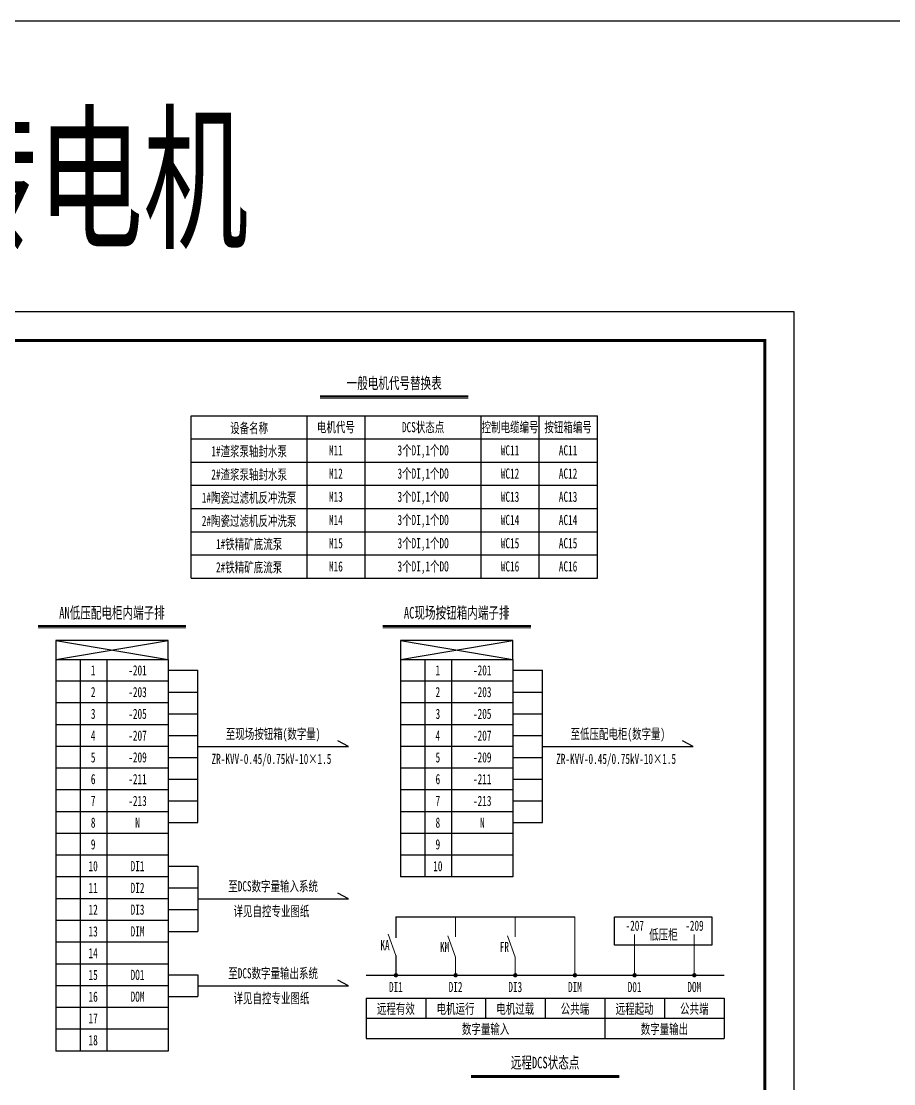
# Model space of a CAD drawing. Header units: millimetres. Extents: x 401220 to 2750366, y -101310 to 943175.
# Drawn here: x 1224527 to 1254591, y 653400 to 690022 of the extents above; entities that cross this region are included whole.
import ezdxf
from ezdxf.enums import TextEntityAlignment as Align

# ---------------------------------------------------------------- set-up
doc = ezdxf.new("R2010")
doc.units = ezdxf.units.MM
doc.linetypes.add('常规', pattern=[20, 10, 0, 10])
doc.layers.add('CAXA0层', color=7, linetype='Continuous', lineweight=25)
doc.layers.add('SW', color=8, linetype='Continuous', lineweight=20)
for name, color, linetype in [('动力平面导线层', 3, '常规'), ('动力平面设备层', 1, 'Continuous'), ('图框', 7, 'Continuous'), ('标注-照明', 7, 'Continuous'), ('照明平面导线层', 3, 'Continuous'), ('照明平面设备层', 1, 'Continuous')]:
    doc.layers.add(name, color=color, linetype=linetype)
doc.styles.add('标准', font='NSimSun.ttf', dxfattribs={"width": 0.667})

msp = doc.modelspace()

# ---------------------------------------------------------------- linework, layer by layer
at = {"color": 3}
msp.add_line((1608777.1, 690021.7), (1079541.3, 690021.7), dxfattribs=at)
at = {"color": 2, "linetype": 'ByBlock', "lineweight": 25}
for p, q in [((1225719.8, 668675.5), (1229586.9, 668024.7)), ((1225719.8, 668024.7), (1229586.9, 668675.5)), ((1225719.8, 668024.7), (1225719.8, 654528.2)), ((1225719.8, 668024.7), (1229586.9, 668024.7)), ((1226555.7, 668024.7), (1226555.7, 654528.2)), ((1227475.1, 668024.7), (1227475.1, 654528.2)), ((1229586.9, 668024.7), (1229586.9, 654528.2)), ((1229586.9, 667274.9), (1225719.8, 667274.9)), ((1229586.9, 666525.1), (1225719.8, 666525.1)), ((1229586.9, 665775.3), (1225719.8, 665775.3)), ((1229586.9, 665025.5), (1225719.8, 665025.5)), ((1229586.9, 664275.6), (1225719.8, 664275.6)), ((1229586.9, 663525.8), (1225719.8, 663525.8)), ((1229586.9, 662776), (1225719.8, 662776)), ((1229586.9, 662026.2), (1225719.8, 662026.2)), ((1229586.9, 661276.4), (1225719.8, 661276.4)), ((1229586.9, 660526.6), (1225719.8, 660526.6)), ((1229586.9, 659776.8), (1225719.8, 659776.8)), ((1229586.9, 659027), (1225719.8, 659027)), ((1229586.9, 658277.2), (1225719.8, 658277.2)), ((1229586.9, 657527.4), (1225719.8, 657527.4)), ((1229586.9, 656777.6), (1225719.8, 656777.6)), ((1229586.9, 656027.8), (1225719.8, 656027.8)), ((1229586.9, 655278), (1225719.8, 655278)), ((1229586.9, 654528.2), (1225719.8, 654528.2))]:
    msp.add_line(p, q, dxfattribs=at)
at = {"color": 3, "linetype": 'ByBlock', "lineweight": 25}
for p, q in [((1237597.7, 668675.5), (1241464.8, 668024.7)), ((1237597.7, 668024.7), (1241464.8, 668675.5)), ((1237597.7, 668024.7), (1237597.7, 660526.6)), ((1237597.7, 668024.7), (1241464.8, 668024.7)), ((1238433.6, 668024.7), (1238433.6, 660526.6)), ((1239353.1, 668024.7), (1239353.1, 660526.6)), ((1241464.8, 668024.7), (1241464.8, 660526.6)), ((1241464.8, 667274.9), (1237597.7, 667274.9)), ((1241464.8, 666525.1), (1237597.7, 666525.1)), ((1241464.8, 665775.3), (1237597.7, 665775.3)), ((1241464.8, 665025.5), (1237597.7, 665025.5)), ((1241464.8, 664275.6), (1237597.7, 664275.6)), ((1241464.8, 663525.8), (1237597.7, 663525.8)), ((1241464.8, 662776), (1237597.7, 662776)), ((1241464.8, 662026.2), (1237597.7, 662026.2)), ((1241464.8, 661276.4), (1237597.7, 661276.4)), ((1241464.8, 660526.6), (1237597.7, 660526.6))]:
    msp.add_line(p, q, dxfattribs=at)
at = {"color": 1, "linetype": 'ByBlock'}
for p, q in [((1229586.9, 667649.8), (1230605.8, 667649.8)), ((1230605.8, 662401.1), (1230605.8, 667649.8)), ((1241464.8, 667649.8), (1242483.8, 667649.8)), ((1242483.8, 662401.1), (1242483.8, 667649.8)), ((1229586.9, 666900), (1230605.8, 666900)), ((1241464.8, 666900), (1242483.8, 666900)), ((1229586.9, 666150.2), (1230605.8, 666150.2)), ((1241464.8, 666150.2), (1242483.8, 666150.2)), ((1229586.9, 665400.4), (1230605.8, 665400.4)), ((1241464.8, 665400.4), (1242483.8, 665400.4)), ((1230605.8, 665025.5), (1235807.1, 665025.5)), ((1242483.8, 665025.5), (1247685, 665025.5)), ((1229586.9, 664650.6), (1230605.8, 664650.6)), ((1241464.8, 664650.6), (1242483.8, 664650.6)), ((1229586.9, 663900.7), (1230605.8, 663900.7)), ((1241464.8, 663900.7), (1242483.8, 663900.7)), ((1229586.9, 663150.9), (1230605.8, 663150.9)), ((1241464.8, 663150.9), (1242483.8, 663150.9)), ((1229586.9, 662401.1), (1230605.8, 662401.1)), ((1241464.8, 662401.1), (1242483.8, 662401.1)), ((1229586.9, 660901.5), (1230605.8, 660901.5)), ((1229586.9, 660151.7), (1230605.8, 660151.7)), ((1230605.8, 659776.8), (1235807.1, 659776.8)), ((1229586.9, 659401.9), (1230605.8, 659401.9)), ((1229586.9, 658652.1), (1230605.8, 658652.1)), ((1229586.9, 657152.5), (1230605.8, 657152.5)), ((1230605.8, 656777.6), (1235807.1, 656777.6)), ((1229586.9, 656402.7), (1230605.8, 656402.7))]:
    msp.add_line(p, q, dxfattribs=at)
at = {"color": 2, "linetype": 'ByBlock', "lineweight": 25}
msp.add_lwpolyline([(1225719.8, 668024.7), (1229586.9, 668024.7), (1229586.9, 668675.5), (1225719.8, 668675.5)], close=True, dxfattribs=at)
at = {"color": 3, "linetype": 'ByBlock', "lineweight": 25}
msp.add_lwpolyline([(1237597.7, 668024.7), (1241464.8, 668024.7), (1241464.8, 668675.5), (1237597.7, 668675.5)], close=True, dxfattribs=at)
at = {"color": 7, "linetype": 'ByBlock', "lineweight": 20, "const_width": 75}
for points in [[(1237397.8, 657140.5, 1), (1237472.8, 657140.5, 1)], [(1239454.3, 657140.5, 1), (1239529.3, 657140.5, 1)], [(1241510.8, 657140.5, 1), (1241585.8, 657140.5, 1)], [(1243567.3, 657140.5, 1), (1243642.3, 657140.5, 1)], [(1245623.8, 657140.5, 1), (1245698.8, 657140.5, 1)], [(1247680.3, 657140.5, 1), (1247755.3, 657140.5, 1)]]:
    msp.add_lwpolyline(points, format="xyb", close=True, dxfattribs=at)
at = {"layer": 'CAXA0层', "color": 2, "linetype": 'ByBlock', "lineweight": 40}
for p, q in [((1234829.1, 677094.5), (1239927.3, 677094.5)), ((1225104.3, 669179), (1230202.4, 669179)), ((1240027.5, 653675.9), (1245125.7, 653675.9))]:
    msp.add_line(p, q, dxfattribs=at)
at = {"layer": 'CAXA0层', "color": 2, "linetype": 'ByBlock', "lineweight": 0}
for p, q in [((1234829.1, 677029), (1239927.3, 677029)), ((1225104.3, 669113.5), (1230202.4, 669113.5)), ((1240027.5, 653610.4), (1245125.7, 653610.4))]:
    msp.add_line(p, q, dxfattribs=at)
at = {"layer": 'CAXA0层', "color": 3, "linetype": 'ByBlock', "lineweight": 40}
msp.add_line((1236982.2, 669179), (1242080.3, 669179), dxfattribs=at)
at = {"layer": 'CAXA0层', "color": 3, "linetype": 'ByBlock', "lineweight": 0}
msp.add_line((1236982.2, 669113.5), (1242080.3, 669113.5), dxfattribs=at)
at = {"layer": 'SW', "color": 7, "linetype": 'ByBlock', "lineweight": 25}
for p, q in [((1230378.2, 670826.5), (1230378.2, 676426.5)), ((1234378.2, 670826.5), (1234378.2, 676426.5)), ((1240378.2, 670826.5), (1240378.2, 676426.5)), ((1242378.2, 670826.5), (1242378.2, 676426.5)), ((1244378.2, 670826.5), (1244378.2, 676426.5)), ((1236407.1, 656355.5), (1236407.1, 654959.2)), ((1236407.1, 656355.5), (1248746.1, 656355.5)), ((1238463.6, 656355.5), (1238463.6, 655657.3)), ((1240520.1, 656355.5), (1240520.1, 655657.3)), ((1242576.6, 656355.5), (1242576.6, 655657.3)), ((1244633.1, 656355.5), (1244633.1, 654959.2)), ((1246689.6, 656355.5), (1246689.6, 655657.3)), ((1248746.1, 656355.5), (1248746.1, 654959.2)), ((1236407.1, 655657.3), (1248746.1, 655657.3)), ((1236407.1, 654959.2), (1248746.1, 654959.2))]:
    msp.add_line(p, q, dxfattribs=at)
at = {"layer": '动力平面导线层', "color": 0, "linetype": 'ByBlock'}
for p, q in [((1230378.2, 676426.5), (1244378.2, 676426.5)), ((1236378.2, 670826.5), (1236378.2, 676426.5)), ((1230378.2, 675626.5), (1244378.2, 675626.5)), ((1230378.2, 674826.5), (1244378.2, 674826.5)), ((1230378.2, 674026.5), (1244378.2, 674026.5)), ((1230378.2, 673226.5), (1244378.2, 673226.5)), ((1230378.2, 672426.5), (1244378.2, 672426.5)), ((1230378.2, 671626.5), (1244378.2, 671626.5)), ((1230378.2, 670826.5), (1244378.2, 670826.5))]:
    msp.add_line(p, q, dxfattribs=at)
at = {"layer": '动力平面设备层', "color": 1, "linetype": 'ByBlock', "lineweight": -3, "ltscale": 100}
for p, q in [((1235807.1, 665025.5), (1235430.5, 665218.7)), ((1247685, 665025.5), (1247308.4, 665218.7)), ((1230605.8, 660901.5), (1230605.8, 658652.1)), ((1235807.1, 659776.8), (1235430.5, 659970)), ((1230605.8, 657152.5), (1230605.8, 656402.7)), ((1235807.1, 656777.6), (1235430.5, 656970.8))]:
    msp.add_line(p, q, dxfattribs=at)
at = {"layer": '动力平面设备层', "color": 3, "linetype": 'ByBlock', "lineweight": -3, "ltscale": 100}
for p, q in [((1244966.4, 659148.2), (1248325, 659148.2)), ((1244966.4, 658175.8), (1244966.4, 659148.2)), ((1248325, 659148.2), (1248325, 658175.8)), ((1248325, 658175.8), (1244966.4, 658175.8))]:
    msp.add_line(p, q, dxfattribs=at)
at = {"layer": '图框', "linetype": 'Continuous', "lineweight": 100, "const_width": 100}
msp.add_lwpolyline([(1194245.8, 639021.7), (1250145.8, 639021.7), (1250145.8, 679021.7), (1194245.8, 679021.7)], close=True, dxfattribs=at)
at = {"layer": '标注-照明', "linetype": 'ByBlock', "lineweight": 25, "ltscale": 100}
for p, q in [((1237435.3, 659148.2), (1237435.3, 658429.3)), ((1237435.3, 659148.2), (1243604.8, 659148.2)), ((1237435.3, 657825.8), (1237435.3, 657140.5)), ((1236407.1, 657140.5), (1248746.1, 657140.5))]:
    msp.add_line(p, q, dxfattribs=at)
at = {"layer": '照明平面导线层', "color": 0, "linetype": 'ByBlock', "lineweight": 20}
for p, q in [((1239491.8, 658463.7), (1239491.8, 659148.2)), ((1241548.3, 658463.7), (1241548.3, 659148.2)), ((1243604.8, 657140.5), (1243604.8, 659148.2)), ((1237435.3, 657825.8), (1237173.9, 658556.9)), ((1239491.8, 657762), (1239230.4, 658493.1)), ((1241548.3, 657762), (1241286.9, 658493.1)), ((1245661.3, 657140.5), (1245661.3, 658546.8)), ((1247717.8, 657140.5), (1247717.8, 658546.8)), ((1239491.8, 657140.5), (1239491.8, 657762)), ((1241548.3, 657140.5), (1241548.3, 657762))]:
    msp.add_line(p, q, dxfattribs=at)
at = {"layer": '照明平面设备层', "color": 0, "lineweight": -3, "ltscale": 100}
msp.add_lwpolyline([(1191745.8, 680021.7), (1251145.8, 680021.7), (1251145.8, 638021.7), (1191745.8, 638021.7)], close=True, dxfattribs=at)

# ---------------------------------------------------------------- texts
at = {"layer": 'SW', "color": 4, "linetype": 'ByBlock', "lineweight": 25, "style": '标准', "width": 0.667}
msp.add_text('一般正转电机', height=4000, dxfattribs=at).set_placement((1221445.8, 682602.4), align=Align.CENTER)
at = {"layer": 'SW', "color": 2, "linetype": 'ByBlock', "lineweight": 25, "style": '标准', "width": 0.667}
for s, p in [('一般电机代号替换表', (1237378, 677349.5)), ('AN低压配电柜内端子排', (1227653.1, 669434)), ('远程DCS状态点', (1242576.4, 653930.9))]:
    msp.add_text(s, height=400, dxfattribs=at).set_placement(p, align=Align.CENTER)
at = {"layer": 'SW', "color": 7, "linetype": 'ByBlock', "lineweight": 25, "style": '标准', "width": 0.667}
for s, p in [('设备名称', (1232378.2, 675826.5)), ('电机代号', (1235369.3, 675857.4)), ('DCS状态点', (1238374.3, 675857.4)), ('控制电缆编号', (1241369.3, 675857.4)), ('按钮箱编号', (1243369.3, 675857.4)), ('1#渣浆泵轴封水泵', (1232378.2, 675026.5)), ('M11', (1235369.3, 675057.4)), ('3个DI,1个DO', (1238374.3, 675057.4)), ('WC11', (1241369.3, 675057.4)), ('AC11', (1243369.3, 675057.4)), ('2#渣浆泵轴封水泵', (1232378.2, 674226.5)), ('M12', (1235369.3, 674257.4)), ('3个DI,1个DO', (1238374.3, 674257.4)), ('WC12', (1241369.3, 674257.4)), ('AC12', (1243369.3, 674257.4)), ('3个DI,1个DO', (1238374.3, 673457.4)), ('1#陶瓷过滤机反冲洗泵', (1232378.2, 673426.5)), ('M13', (1235369.3, 673457.4)), ('WC13', (1241369.3, 673457.4)), ('AC13', (1243369.3, 673457.4)), ('2#陶瓷过滤机反冲洗泵', (1232378.2, 672626.5)), ('M14', (1235369.3, 672657.4)), ('3个DI,1个DO', (1238374.3, 672657.4)), ('WC14', (1241369.3, 672657.4)), ('AC14', (1243369.3, 672657.4)), ('1#铁精矿底流泵', (1232378.2, 671826.5)), ('M15', (1235369.3, 671857.4)), ('3个DI,1个DO', (1238374.3, 671857.4)), ('WC15', (1241369.3, 671857.4)), ('AC15', (1243369.3, 671857.4)), ('2#铁精矿底流泵', (1232378.2, 671026.5)), ('M16', (1235369.3, 671057.4)), ('3个DI,1个DO', (1238374.3, 671057.4)), ('WC16', (1241369.3, 671057.4)), ('AC16', (1243369.3, 671057.4)), ('1', (1227004, 667474.9)), ('-201', (1228533.2, 667474.9)), ('1', (1238881.9, 667474.9)), ('-201', (1240411.2, 667474.9)), ('2', (1227004, 666725.1)), ('-203', (1228533.2, 666725.1)), ('2', (1238881.9, 666725.1)), ('-203', (1240411.2, 666725.1)), ('3', (1227004, 665975.3)), ('-205', (1228533.2, 665975.3)), ('3', (1238881.9, 665975.3)), ('-205', (1240411.2, 665975.3)), ('4', (1227004, 665225.5)), ('-207', (1228533.2, 665225.5)), ('至现场按钮箱(数字量)', (1233205, 665282.7)), ('4', (1238881.9, 665225.5)), ('-207', (1240411.2, 665225.5)), ('至低压配电柜(数字量)', (1245082.9, 665282.7)), ('5', (1227004, 664475.6)), ('-209', (1228533.2, 664475.6)), ('ZR-KVV-0.45/0.75kV-10×1.5', (1233148, 664422.7)), ('5', (1238881.9, 664475.6)), ('-209', (1240411.2, 664475.6)), ('ZR-KVV-0.45/0.75kV-10×1.5', (1245026, 664422.7)), ('6', (1227004, 663725.8)), ('-211', (1228533.2, 663725.8)), ('6', (1238881.9, 663725.8)), ('-211', (1240411.2, 663725.8)), ('7', (1227004, 662976)), ('-213', (1228533.2, 662976)), ('7', (1238881.9, 662976)), ('-213', (1240411.2, 662976)), ('8', (1227004, 662226.2)), ('N', (1228533.2, 662226.2)), ('8', (1238881.9, 662226.2)), ('N', (1240411.2, 662226.2)), ('9', (1227004, 661476.4)), ('9', (1238881.9, 661476.4)), ('10', (1227004, 660726.6)), ('DI1', (1228533.2, 660726.6)), ('10', (1238881.9, 660726.6)), ('11', (1227004, 659976.8)), ('DI2', (1228533.2, 659976.8)), ('至DCS数字量输入系统', (1233205, 660034)), ('12', (1227004, 659227)), ('DI3', (1228533.2, 659227)), ('详见自控专业图纸', (1233148, 659174.1)), ('13', (1227004, 658477.2)), ('DIM', (1228533.2, 658477.2)), ('-207', (1245667, 658673.8)), ('-209', (1247723.5, 658673.8)), ('低压柜', (1246655.7, 658367.9)), ('14', (1227004, 657727.4)), ('至DCS数字量输出系统', (1233205, 657034.8)), ('15', (1227004, 656977.6)), ('DO1', (1228533.2, 656977.6)), ('DI1', (1237435.9, 656560.1)), ('DI2', (1239492.4, 656560.1)), ('DI3', (1241548.9, 656560.1)), ('DIM', (1243605.4, 656560.1)), ('D01', (1245661.9, 656560.1)), ('DOM', (1247718.4, 656560.1)), ('16', (1227004, 656227.8)), ('DOM', (1228533.2, 656227.8)), ('详见自控专业图纸', (1233148, 656174.9)), ('远程有效', (1237435.9, 655811.6)), ('电机运行', (1239492.4, 655811.6)), ('电机过载', (1241548.9, 655811.6)), ('公共端', (1243605.4, 655811.6)), ('远程起动', (1245661.9, 655811.6)), ('公共端', (1247718.4, 655811.6)), ('17', (1227004, 655478)), ('数字量输入', (1240528.7, 655113.4)), ('数字量输出', (1246689.6, 655113.4)), ('18', (1227004, 654728.2))]:
    msp.add_text(s, height=350, dxfattribs=at).set_placement(p, align=Align.CENTER)
at = {"layer": 'SW', "color": 3, "linetype": 'ByBlock', "lineweight": 25, "style": '标准', "width": 0.667}
msp.add_text('AC现场按钮箱内端子排', height=400, dxfattribs=at).set_placement((1239531, 669434), align=Align.CENTER)
at = {"layer": 'SW', "color": 7, "linetype": 'ByBlock', "lineweight": 25, "style": '标准', "width": 0.667}
for s, p in [('KA', (1237218.4, 658178.2)), ('KM', (1239274.9, 658114.4)), ('FR', (1241331.4, 658114.4))]:
    msp.add_text(s, height=350, dxfattribs=at).set_placement(p, align=Align.MIDDLE_RIGHT)

doc.saveas('drawing.dxf')
